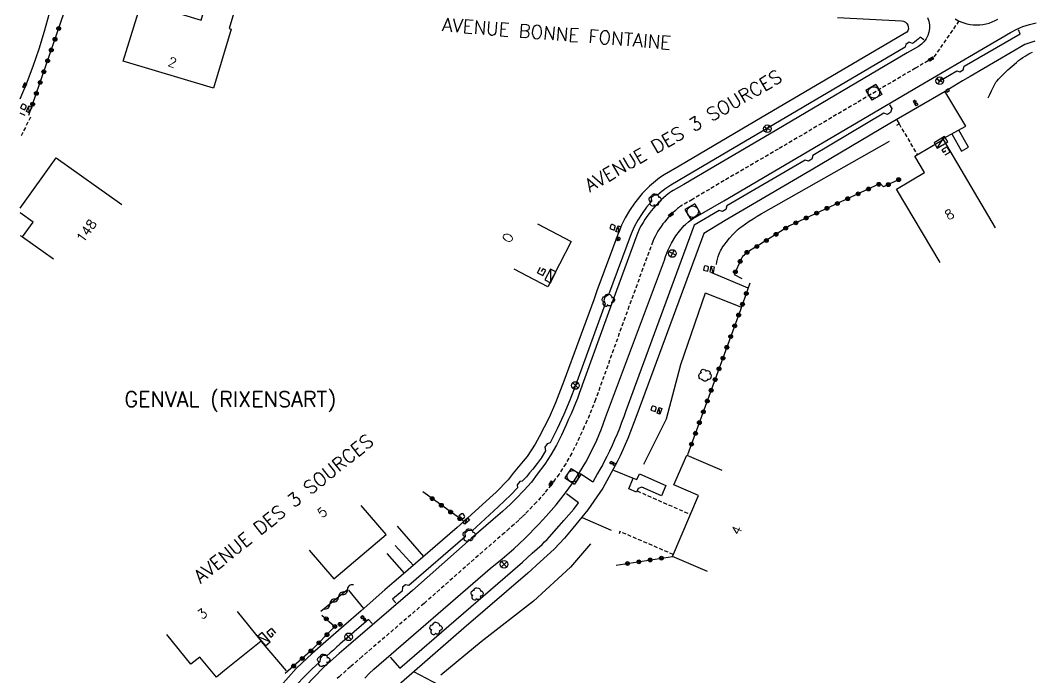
# Model space of a CAD drawing. Header units: millimetres. Extents: x 159000 to 159487, y 157000 to 157996.
# Drawn here: x 159000 to 159132.6, y 157450.7 to 157536.9 of the extents above; entities that cross this region are included whole.
import ezdxf
from ezdxf.enums import TextEntityAlignment as Align

# ---------------------------------------------------------------- set-up
doc = ezdxf.new("R2010")
doc.units = ezdxf.units.MM
doc.linetypes.add('DASHED', pattern=[0.75, 0.5, -0.25])
doc.layers.get('0').update_dxf_attribs({"linetype": 'CONTINUOUS'})
for name, color, linetype in [('W0001', 6, 'DASHED'), ('W0008', 7, 'CONTINUOUS'), ('W0014', 7, 'CONTINUOUS'), ('W0017', 7, 'CONTINUOUS'), ('W0100', 7, 'CONTINUOUS'), ('W0103', 1, 'CONTINUOUS'), ('W0105', 7, 'CONTINUOUS'), ('W0112', 1, 'DASHED'), ('W0113', 2, 'DASHED'), ('W0211', 2, 'CONTINUOUS'), ('W0212', 2, 'CONTINUOUS'), ('W0300', 7, 'CONTINUOUS'), ('W0310', 3, 'CONTINUOUS'), ('W0322', 7, 'CONTINUOUS'), ('W0400', 7, 'CONTINUOUS'), ('W0420', 7, 'CONTINUOUS'), ('W0425', 7, 'CONTINUOUS'), ('W0432', 7, 'CONTINUOUS'), ('W0438', 7, 'CONTINUOUS'), ('W0469', 7, 'CONTINUOUS'), ('W0856', 7, 'CONTINUOUS'), ('W0980', 7, 'CONTINUOUS'), ('W0989', 7, 'CONTINUOUS'), ('W0991', 7, 'CONTINUOUS'), ('W1102', 7, 'CONTINUOUS'), ('W1338', 7, 'CONTINUOUS')]:
    doc.layers.add(name, color=color, linetype=linetype)
doc.styles.get("Standard").update_dxf_attribs({"font": 'romans.shx', "width": 0.85})

# ---------------------------------------------------------------- blocks, each defined once
blk = doc.blocks.new('T300')
for p, q in [((-0.8, 0.51), (-0.86, 0.34)), ((-0.86, 0.34), (-0.86, 0.17)), ((-0.86, 0.17), (-0.74, 0.06)), ((-0.69, 0.63), (-0.8, 0.51)), ((-0.8, -0.06), (-0.74, 0.06)), ((-0.74, 0.06), (-0.69, 0.11)), ((-0.57, 0.69), (-0.69, 0.63)), ((-0.46, 0.69), (-0.57, 0.69)), ((-0.29, 0.63), (-0.46, 0.69)), ((-0.29, 0.63), (-0.17, 0.74)), ((-0.23, 0.57), (-0.29, 0.63)), ((-0.17, 0.74), (-0.06, 0.8)), ((-0.06, 0.8), (0.06, 0.8)), ((0.06, 0.8), (0.23, 0.74)), ((0.23, 0.74), (0.34, 0.63)), ((0.34, 0.63), (0.4, 0.51)), ((0.46, 0.46), (0.34, 0.46)), ((0.4, 0.51), (0.4, 0.46)), ((0.57, 0.4), (0.46, 0.46)), ((0.57, 0.4), (0.69, 0.29)), ((0.69, 0.29), (0.74, 0.17)), ((0.74, 0.06), (0.69, -0.17)), ((0.74, 0.17), (0.74, 0.06)), ((-0.8, -0.17), (-0.8, -0.06)), ((-0.8, -0.23), (-0.8, -0.17)), ((-0.74, -0.34), (-0.8, -0.23)), ((-0.69, -0.4), (-0.74, -0.34)), ((-0.51, -0.46), (-0.69, -0.4)), ((-0.4, -0.46), (-0.51, -0.46)), ((-0.4, -0.46), (-0.34, -0.46)), ((-0.34, -0.46), (-0.34, -0.4)), ((-0.34, -0.51), (-0.34, -0.46)), ((-0.29, -0.63), (-0.34, -0.51)), ((-0.17, -0.74), (-0.29, -0.63)), ((-0.06, -0.8), (-0.17, -0.74)), ((0.06, -0.8), (-0.06, -0.8)), ((0.17, -0.74), (0.06, -0.8)), ((0.23, -0.69), (0.17, -0.74)), ((0.29, -0.46), (0.23, -0.46)), ((0.29, -0.63), (0.23, -0.69)), ((0.46, -0.4), (0.29, -0.46)), ((0.34, -0.51), (0.29, -0.63)), ((0.34, -0.51), (0.34, -0.46)), ((0.57, -0.34), (0.46, -0.4)), ((0.63, -0.29), (0.57, -0.34)), ((0.69, -0.17), (0.63, -0.29))]:
    blk.add_line(p, q)
blk = doc.blocks.new('T420')
for p, q in [((0.75, 0.75), (-0.75, 0.75)), ((-0.75, 0.75), (-0.75, -0.75)), ((0.75, 0.75), (0.75, -0.75)), ((0.75, -0.75), (-0.75, -0.75))]:
    blk.add_line(p, q)
blk.add_ellipse((0, 0), major_axis=(-0.53, 0.53), ratio=1, start_param=3.926991, end_param=10.210176)
blk = doc.blocks.new('T856')
for p, q in [((-0.125, 0), (0.125, 0)), ((0, 0.125), (0, -0.125))]:
    blk.add_line(p, q)
blk.add_ellipse((0, 0), major_axis=(-0.177, 0.177), ratio=1, start_param=3.9269908, end_param=10.2101761)
blk = doc.blocks.new('T400')
for p, q in [((-0.15, 0.3), (0.15, 0.3)), ((-0.15, -0.25), (-0.15, 0.3)), ((-0.15, 0.15), (0.15, 0.15)), ((-0.15, 0), (0.15, 0)), ((0.15, 0.3), (0.15, -0.25)), ((-0.15, -0.15), (0.15, -0.15)), ((-0.15, -0.25), (-0.15, -0.3)), ((-0.15, -0.3), (0.15, -0.3)), ((0.15, -0.3), (0.15, -0.25))]:
    blk.add_line(p, q)
blk = doc.blocks.new('T438')
for p, q in [((-0.4, 0.2), (0.4, 0.2)), ((-0.4, -0.2), (-0.4, 0.2)), ((0.15, 1.1), (-0.3, 1.1)), ((-0.3, 1.1), (-0.3, 0.5)), ((-0.3, 0.5), (0.15, 0.5)), ((0.3, 0.65), (0.3, 0.95)), ((0.4, 0.2), (0.4, -0.2))]:
    blk.add_line(p, q)
at = {"flags": 128}
for points in [[(-0.4, -0.2), (0.4, 0.2)], [(0.4, -0.2), (-0.4, -0.2)]]:
    blk.add_lwpolyline(points, dxfattribs=at)
for centre, major_axis, start_param, end_param in [((0.15, 0.95), (0.106, -0.106), 0.785398, 2.356194), ((0.15, 0.65), (0.106, 0.106), 3.926991, 5.497787)]:
    blk.add_ellipse(centre, major_axis=major_axis, ratio=1, start_param=start_param, end_param=end_param)
blk = doc.blocks.new('T425')
for p, q in [((-0.15, 0.6), (0.15, 0.6)), ((-0.15, 0.6), (-0.15, 0.3)), ((-0.15, 0.3), (0.15, 0.3)), ((-0.15, 0.15), (0.15, 0.15)), ((-0.15, -0.15), (-0.15, 0.15)), ((0, 0.45), (0.15, 0.45)), ((0.15, 0.45), (0.15, 0.3)), ((0.15, 0.15), (0.15, -0.15)), ((0.15, -0.15), (-0.15, -0.15))]:
    blk.add_line(p, q)
blk.add_ellipse((0, 0), major_axis=(-0.106, 0.106), ratio=1, start_param=3.926991, end_param=10.210176)
blk = doc.blocks.new('T432')
at = {"flags": 128}
for points in [[(-0.4, 2.1), (-0.4, 1.3)], [(-0.39, 2.1), (0.41, 2.1)], [(0, 1.7), (0.4, 1.7)], [(0.4, 1.3), (0.4, 1.7)], [(0.8, 0.8), (-0.8, 0.8)], [(-0.8, 0.8), (-0.8, 0)], [(0.8, 0.8), (-0.8, 0)], [(-0.8, 0), (0.8, 0)], [(-0.4, 1.3), (0.4, 1.3)], [(0.8, 0), (0.8, 0.8)]]:
    blk.add_lwpolyline(points, dxfattribs=at)
blk = doc.blocks.new('T469')
at = {"color": 0, "linetype": 'Continuous', "flags": 128}
for points in [[(-0.35, 0.35), (0.35, -0.35)], [(-0.35, -0.35), (0.35, 0.35)]]:
    blk.add_lwpolyline(points, dxfattribs=at)
at = {"color": 0, "linetype": 'Continuous'}
blk.add_circle((0, 0), 0.5, dxfattribs=at)
blk = doc.blocks.new('t310o')
at = {"color": 0, "linetype": 'Continuous'}
for centre, start, end in [((-0.5, 0.38), 216.8699, 323.1304), ((0.5, -0.37), 36.8699, 143.1303)]:
    blk.add_arc(centre, 0.625, start, end, dxfattribs=at)
blk = doc.blocks.new('t322o')
at = {"color": 0, "linetype": 'Continuous'}
for radius in [0.25, 0.15]:
    blk.add_circle((0, 0), radius, dxfattribs=at)

msp = doc.modelspace()

# ---------------------------------------------------------------- linework, layer by layer
at = {"layer": 'W0001'}
for points in [[(159123.01, 157536.78), (159119.65, 157531.92), (159117.32, 157530.59), (159099.34, 157519.99), (159092.24, 157515.86), (159088.08, 157513.39), (159086.74, 157512.62), (159086.56, 157512.51), (159086.41, 157512.41), (159086.27, 157512.31), (159086.12, 157512.19), (159085.83, 157511.92), (159085.53, 157511.64), (159085.24, 157511.36), (159084.96, 157511.06), (159084.7, 157510.77), (159084.45, 157510.48), (159084.21, 157510.18), (159083.99, 157509.86), (159083.77, 157509.54), (159083.57, 157509.22), (159083.38, 157508.88), (159083.2, 157508.54), (159083.03, 157508.21), (159082.9, 157507.89), (159079.77, 157499.39), (159075.39, 157487.18), (159075.14, 157486.51), (159074.87, 157485.84), (159074.6, 157485.17), (159074.27, 157484.4), (159073.92, 157483.64), (159073.59, 157482.93), (159072.98, 157481.56), (159072.27, 157480.15), (159071.48, 157478.77), (159070.61, 157477.42), (159069.57, 157476.03), (159068.73, 157474.94), (159067.67, 157473.73), (159066.6, 157472.65), (159066.19, 157472.23), (159065.76, 157471.81), (159065.32, 157471.39), (159064.71, 157470.83), (159064.09, 157470.28), (159063.47, 157469.74), (159060.6, 157467.27), (159052.91, 157460.47), (159044.81, 157453.52), (159043.28, 157452.19), (159041.77, 157450.86), (159041.53, 157450.64)], [(159122.52, 157537.05), (159122.88, 157536.84), (159123.26, 157536.66), (159123.66, 157536.51), (159124.06, 157536.4), (159124.48, 157536.31), (159124.89, 157536.26), (159125.31, 157536.24), (159125.74, 157536.26), (159126.15, 157536.3), (159126.57, 157536.38), (159126.97, 157536.49), (159127.37, 157536.64), (159127.76, 157536.81), (159128.13, 157537.01)]]:
    msp.add_lwpolyline(points, dxfattribs=at)
at = {"layer": 'W0008'}
for points in [[(159000, 157526.58), (159000.82, 157528.55), (159001.68, 157530.83), (159002.47, 157533.13), (159003.19, 157535.45), (159003.85, 157537.79), (159006.02, 157545.12), (159006.57, 157546.03), (159007.18, 157546.9), (159007.86, 157547.72), (159008.6, 157548.49), (159009.3, 157549.12)], [(159118.9, 157537.2), (159119.06, 157536.72), (159119.14, 157536.26), (159119.14, 157535.78), (159119.07, 157535.31), (159118.92, 157534.86), (159118.71, 157534.44), (159118.43, 157534.05), (159118.09, 157533.72), (159117.7, 157533.44), (159117.7, 157533.44), (159116.25, 157532.6), (159098.19, 157521.95), (159098.19, 157521.95), (159091.09, 157517.81), (159086.94, 157515.35), (159085.58, 157514.58), (159085.34, 157514.43), (159085.1, 157514.27), (159084.87, 157514.1), (159084.65, 157513.92), (159084.3, 157513.6), (159083.95, 157513.28), (159083.62, 157512.95), (159083.29, 157512.61), (159082.98, 157512.26), (159082.68, 157511.91), (159082.4, 157511.54), (159082.12, 157511.16), (159081.87, 157510.78), (159081.62, 157510.38), (159081.39, 157509.98), (159081.17, 157509.57), (159080.97, 157509.15), (159080.79, 157508.73), (159080.79, 157508.73), (159077.64, 157500.17), (159073.25, 157487.96), (159073.02, 157487.32), (159072.77, 157486.69), (159072.51, 157486.05), (159072.19, 157485.32), (159071.86, 157484.59), (159071.52, 157483.87), (159070.93, 157482.53), (159070.27, 157481.22), (159069.54, 157479.95), (159068.75, 157478.72), (159067.76, 157477.4), (159066.98, 157476.38), (159066.01, 157475.29), (159064.98, 157474.24), (159064.58, 157473.84), (159064.18, 157473.44), (159063.77, 157473.05), (159063.18, 157472.51), (159062.59, 157471.98), (159061.99, 157471.46), (159059.11, 157468.98), (159051.42, 157462.19), (159043.33, 157455.24), (159041.79, 157453.9), (159040.25, 157452.55), (159039.96, 157452.29), (159039.69, 157452.02), (159037.41, 157449.68)], [(159045.17, 157450.7), (159045.71, 157451.29), (159046.34, 157451.86), (159061.6, 157465.06), (159063.16, 157466.32), (159064.67, 157467.63), (159066.13, 157469), (159067.96, 157470.85), (159068.91, 157471.89), (159070.22, 157473.41), (159071.47, 157474.97), (159072.41, 157476.27), (159073.29, 157477.61), (159074.1, 157479), (159074.85, 157480.41), (159075.54, 157481.87), (159076.16, 157483.35), (159076.71, 157484.85), (159084.41, 157505.45), (159084.56, 157505.92), (159084.92, 157506.8), (159085.35, 157507.66), (159085.93, 157508.62), (159086.4, 157509.25), (159087.02, 157509.97), (159087.2, 157510.13), (159087.58, 157510.46), (159087.74, 157510.58), (159087.9, 157510.7), (159088.05, 157510.8), (159088.2, 157510.9), (159092.21, 157513.22), (159117.77, 157528.21), (159124.93, 157532.43), (159129.79, 157535.27), (159129.79, 157535.27), (159129.79, 157535.27), (159130.58, 157535.69), (159131.4, 157536.04), (159132.25, 157536.32), (159133.13, 157536.52)]]:
    msp.add_lwpolyline(points, dxfattribs=at)
at = {"layer": 'W0014'}
for points in [[(159107.09, 157537.24), (159115.49, 157536.77), (159115.76, 157536.73), (159115.99, 157536.61), (159116.18, 157536.44), (159116.31, 157536.23), (159116.38, 157535.99), (159116.39, 157535.74), (159116.33, 157535.49), (159116.2, 157535.28), (159097.21, 157524.16), (159086.35, 157517.76), (159084.39, 157516.61), (159083.78, 157516.2), (159082.44, 157515.15), (159081.51, 157514.19), (159080.48, 157512.89), (159079.85, 157511.96), (159079.29, 157511), (159078.81, 157510.02), (159078.57, 157509.49), (159075.58, 157501.43), (159075.15, 157500.25), (159071.25, 157489.59), (159070.15, 157486.77), (159069.31, 157484.85), (159068.02, 157482.28), (159067.47, 157481.32), (159066.42, 157479.73), (159065.92, 157479.1), (159064.58, 157477.53), (159063.95, 157476.65), (159062.37, 157475.06), (159061.55, 157474.3), (159058.15, 157471.19), (159057.25, 157470.44), (159049.89, 157464.05), (159049, 157463.3), (159047.78, 157462.27), (159047.78, 157462.27), (159044.66, 157459.51), (159040.06, 157455.5), (159038.24, 157453.92), (159036.17, 157451.94), (159034.13, 157449.68)], [(159120.13, 157529.4), (159120.4, 157528.87), (159120.5, 157528.93), (159122.72, 157530.25), (159123.14, 157530.11), (159123.58, 157530.37), (159123.71, 157530.83), (159131.03, 157535.09), (159130.83, 157535.61)], [(159132.95, 157534.13), (159131.67, 157533.68), (159124.48, 157529.5), (159123.5, 157528.93), (159121.19, 157527.54), (159113.95, 157523.35), (159103.64, 157517.22), (159092.38, 157510.62), (159089.57, 157508.95), (159080.78, 157485.16), (159079.64, 157482.08), (159078.61, 157479.79), (159078.23, 157479.01), (159076.34, 157475.57), (159074.4, 157472.74), (159072.43, 157470.34), (159071.3, 157469.04), (159069.96, 157467.6), (159068.13, 157465.91), (159066.5, 157464.46), (159058.14, 157457.22), (159048.26, 157448.65)], [(159118.4, 157534.31), (159117.92, 157534.63), (159117.69, 157534.39), (159117.45, 157534.19), (159117.18, 157534), (159116.91, 157533.83), (159116.47, 157533.98), (159116.04, 157533.69), (159115.98, 157533.35), (159098.02, 157522.78), (159087.16, 157516.38), (159086.2, 157515.81), (159085.24, 157515.25), (159084.98, 157515.08), (159084.72, 157514.9), (159084.47, 157514.72), (159084.22, 157514.52), (159084.22, 157514.52), (159084.14, 157514.46), (159083.82, 157514.21), (159083.51, 157513.96), (159083.07, 157513.96), (159082.67, 157513.6), (159082.71, 157513.13), (159082.07, 157512.36), (159081.48, 157511.54), (159080.94, 157510.68), (159080.47, 157509.8), (159080.05, 157508.88), (159077.08, 157500.88), (159076.59, 157500.57), (159076.46, 157500.17), (159076.66, 157499.7), (159072.75, 157489.02), (159072.03, 157487.1), (159071.23, 157485.21), (159070.37, 157483.35), (159069.43, 157481.52), (159069.43, 157481.52), (159069.43, 157481.52), (159069.43, 157481.52), (159069.03, 157481.38), (159068.75, 157480.96), (159068.83, 157480.47), (159068.83, 157480.47), (159068.83, 157480.47), (159068.83, 157480.47), (159068.26, 157479.52), (159067.72, 157478.8), (159067.16, 157478.08), (159066.74, 157477.57), (159066.32, 157477.06), (159065.78, 157476.5), (159065.78, 157476.5), (159065.78, 157476.5), (159065.78, 157476.5), (159065.46, 157476.45), (159065.1, 157476.03), (159065.17, 157475.61), (159065.17, 157475.61), (159065.17, 157475.61), (159065.17, 157475.61), (159064.31, 157474.69), (159063.48, 157473.9), (159062.64, 157473.13), (159059.21, 157469.99), (159058.68, 157470.02), (159058.28, 157469.68), (159058.29, 157469.22), (159050.93, 157462.84), (159050.93, 157462.84), (159050.5, 157462.92), (159050.07, 157462.6), (159050.03, 157462.08), (159048.8, 157461.05), (159049.23, 157460.54)], [(159113.92, 157525.78), (159114.21, 157525.29), (159114.06, 157524.79), (159113.66, 157524.52), (159113.17, 157524.67), (159103.86, 157519.16), (159103.75, 157518.67), (159103.28, 157518.42), (159102.85, 157518.54), (159092.58, 157512.54), (159092.45, 157512.09), (159092.03, 157511.82), (159091.59, 157511.94), (159088.32, 157510), (159079.34, 157485.7), (159079.08, 157484.93), (159078.8, 157484.17), (159078.51, 157483.41), (159078.21, 157482.66), (159077.89, 157481.92), (159077.56, 157481.18), (159077.22, 157480.44), (159076.86, 157479.72), (159076.57, 157479.15), (159076.28, 157478.59), (159075.97, 157478.04), (159075.66, 157477.49), (159075.34, 157476.94), (159075.02, 157476.37), (159073.4, 157477.47)], [(159000.65, 157524.4), (159000, 157524.69)], [(159048.49, 157453.45), (159049.76, 157452), (159064.5, 157464.76), (159065.81, 157465.9), (159067.1, 157467.05), (159068.38, 157468.21), (159068.72, 157468.53), (159069.04, 157468.86), (159069.35, 157469.19), (159070.62, 157470.62), (159071.25, 157471.33), (159071.9, 157472.08), (159072.54, 157472.83), (159073.16, 157473.67), (159073.16, 157473.67), (159073.16, 157473.67), (159073.16, 157473.67), (159071.58, 157474.83)], [(159046.11, 157457.87), (159045.64, 157458.37), (159041.9, 157455.15), (159041.7, 157454.97), (159041.5, 157454.79), (159041.28, 157454.57), (159041.05, 157454.36), (159040.62, 157453.99), (159040.18, 157453.62), (159040.16, 157453.62), (159040.15, 157453.61), (159039.67, 157453.64), (159039.28, 157453.28), (159039.25, 157452.81), (159038.22, 157451.85), (159037.25, 157450.9), (159036.26, 157449.84), (159035.34, 157448.77), (159035.34, 157448.77), (159035.82, 157448.31)]]:
    msp.add_lwpolyline(points, dxfattribs=at)
at = {"layer": 'W0017'}
for points in [[(159120.94, 157521.36), (159123.91, 157522.98), (159121.18, 157527.56)], [(159114.86, 157523.83), (159115.16, 157523.3)], [(159095.39, 157501.79), (159090.62, 157503.79)], [(159089.74, 157501.17), (159094.52, 157499.3)], [(159077.73, 157477.95), (159080.31, 157476.9)], [(159077.48, 157470.01), (159073.66, 157471.71)], [(159052.89, 157466.61), (159049.42, 157470.61)], [(159049.15, 157468.06), (159051.53, 157465.43)], [(159050.35, 157464.44), (159048.1, 157467.03)], [(159043, 157462.21), (159044.98, 157459.83)], [(159031.57, 157455.49), (159034.83, 157451.67)], [(159054.9, 157449.77), (159051.56, 157451.51)]]:
    msp.add_lwpolyline(points, dxfattribs=at)
at = {"layer": 'W0100'}
msp.add_lwpolyline([(159013.5, 157531.51), (159015.88, 157539.24), (159023.7, 157536.88), (159025.42, 157542.63), (159029.08, 157541.54), (159027.36, 157535.78), (159027.64, 157535.69), (159025.32, 157527.95)], close=True, dxfattribs=at)
for points in [[(159120.54, 157505.11), (159114.83, 157514.74), (159118.5, 157516.92), (159117.25, 157519.04), (159120.93, 157521.24), (159127.77, 157509.67)], [(159000, 157512.23), (159004.69, 157518.83), (159013.31, 157512.75)], [(159000.29, 157508.49), (159001.67, 157510.43), (159000, 157511.63)], [(159067.78, 157510.19), (159072.21, 157507.87), (159069.14, 157501.94), (159064.71, 157504.26)], [(159088.9, 157474.6), (159085.67, 157475.99), (159087.37, 157479.91), (159091.96, 157477.92)], [(159090.07, 157464.65), (159085.48, 157466.63), (159088.9, 157474.6)], [(159037.84, 157467.46), (159041.11, 157463.68), (159041.11, 157463.68), (159041.11, 157463.68), (159047.94, 157469.52), (159044.66, 157473.3)], [(159028.41, 157459.42), (159031.56, 157455.54), (159026.78, 157451.68), (159025.71, 157450.82), (159025.71, 157450.82), (159023.52, 157453.46), (159022.35, 157452.52), (159019.2, 157456.41)]]:
    msp.add_lwpolyline(points, dxfattribs=at)
at = {"layer": 'W0103'}
msp.add_lwpolyline([(159000, 157508.69), (159000.29, 157508.49)], dxfattribs=at)
at = {"layer": 'W0105'}
msp.add_lwpolyline([(159122.09, 157521.98), (159123.35, 157519.72), (159124.25, 157520.23), (159122.98, 157522.48)], dxfattribs=at)
msp.add_lwpolyline([(159081.13, 157477.47), (159084.62, 157475.94), (159084.05, 157474.58), (159081.45, 157475.69), (159080.98, 157475.54), (159080.77, 157475.06), (159079.75, 157475.49), (159080.31, 157476.9), (159080.82, 157476.69)], close=True, dxfattribs=at)
at = {"layer": 'W0112'}
msp.add_lwpolyline([(159121.48, 157527.44), (159121.77, 157527.61), (159121.77, 157527.61), (159121.6, 157527.89), (159121.31, 157527.72)], close=True, dxfattribs=at)
for points in [[(159114.86, 157523.11), (159115.16, 157523.3), (159117.54, 157519.27)], [(159080.84, 157475.21), (159087.84, 157472.13)], [(159085.59, 157466.88), (159078.59, 157469.89), (159078.47, 157469.61)]]:
    msp.add_lwpolyline(points, dxfattribs=at)
at = {"layer": 'W0113'}
msp.add_lwpolyline([(159001.35, 157524.17), (159000, 157521.53)], dxfattribs=at)
at = {"layer": 'W0211'}
msp.add_lwpolyline([(159081.73, 157478.7), (159084.69, 157484.67), (159086.56, 157491.76), (159089.8, 157501.16)], dxfattribs=at)
at = {"layer": 'W0212'}
for points in [[(159126.86, 157526.68), (159127.05, 157527.15), (159127.26, 157527.61), (159127.49, 157528.06), (159127.73, 157528.5), (159127.86, 157528.73), (159128.02, 157528.94), (159128.19, 157529.15), (159128.37, 157529.34), (159128.9, 157529.86), (159129.44, 157530.36), (159129.99, 157530.86), (159130.55, 157531.34), (159130.82, 157531.57), (159131.1, 157531.78), (159131.4, 157531.98), (159131.69, 157532.17), (159131.94, 157532.32), (159132.19, 157532.46), (159132.42, 157532.59), (159132.64, 157532.7)], [(159091.22, 157504.88), (159091.29, 157505.23), (159091.37, 157505.58), (159091.47, 157505.92), (159091.58, 157506.27), (159091.67, 157506.48), (159091.76, 157506.68), (159091.88, 157506.88), (159092, 157507.08), (159092.24, 157507.41), (159092.49, 157507.73), (159092.96, 157508.3), (159093.44, 157508.86), (159093.64, 157509.07), (159093.85, 157509.28), (159094.07, 157509.48), (159094.3, 157509.67), (159094.54, 157509.85), (159095.03, 157510.2), (159095.54, 157510.54), (159096.05, 157510.87), (159096.56, 157511.19), (159097.09, 157511.49), (159113.93, 157521.04)], [(159074.74, 157468.29), (159072.11, 157465.22), (159067.24, 157460.78), (159060.42, 157455.44), (159055.13, 157451.07)]]:
    msp.add_lwpolyline(points, dxfattribs=at)
at = {"layer": 'W0310'}
msp.add_lwpolyline([(159042.91, 157462.31), (159039.39, 157459.44)], dxfattribs=at)
at = {"layer": 'W0322'}
for points in [[(159001.14, 157524.44), (159007.65, 157543.38), (159021.2, 157549.35), (159022.43, 157548.88), (159022.05, 157546.5), (159021.55, 157544.43)], [(159115.36, 157516.1), (159113.13, 157515.03), (159112.69, 157515.46), (159100.8, 157509.94), (159096.58, 157507.26), (159095.13, 157506.4), (159094.97, 157506.24), (159094.81, 157506.07), (159094.67, 157505.9), (159094.59, 157505.8), (159094.53, 157505.69), (159094.47, 157505.58), (159093.57, 157503.56), (159094.55, 157503.04)], [(159095.62, 157502.44), (159094.39, 157498.94), (159087.46, 157479.93)], [(159078.09, 157465.47), (159085.48, 157466.63)], [(159039.53, 157458.95), (159041.24, 157457.44), (159038.05, 157454.21), (159034.7, 157451.29)]]:
    msp.add_lwpolyline(points, dxfattribs=at)
at = {"layer": 'W1102'}
msp.add_lwpolyline([(159000.29, 157508.49), (159004.37, 157505.6)], dxfattribs=at)
at = {"layer": 'W1338'}
msp.add_lwpolyline([(159058.02, 157471.28), (159052.75, 157475.09)], dxfattribs=at)

# ---------------------------------------------------------------- block references
at = {"layer": 'W0300'}
for p, rotation in [((159083.2, 157513.4), 88.69740897968111), ((159077.06, 157500.26), 88.69740897968111), ((159089.65, 157490.38), 196.5608869358614), ((159058.84, 157469.5), 88.69740897968111), ((159059.87, 157461.79), 88.69740897968111), ((159054.49, 157457.26), 88.69740897968111), ((159039.76, 157453.1), 88.69740897968111)]:
    msp.add_blockref('T300', p, dxfattribs=dict(at, rotation=rotation))
at = {"layer": 'W0310', "rotation": 219.128755542247}
for p in [(159041.72, 157461.34), (159042.88, 157462.28), (159040.56, 157460.39)]:
    msp.add_blockref('t310o', p, dxfattribs=at)
at = {"layer": 'W0322'}
for p, rotation in [((159005.04, 157535.79), 71.02876467158463), ((159004.55, 157534.37), 71.02876467158463), ((159004.06, 157532.96), 71.02876467158463), ((159003.58, 157531.54), 71.02876467158463), ((159003.09, 157530.12), 71.02876467158463), ((159002.6, 157528.7), 71.02876467158463), ((159002.11, 157527.28), 71.02876467158463), ((159001.62, 157525.86), 71.02876467158463), ((159115.11, 157515.98), 205.6619945765005), ((159111.16, 157514.75), 204.8784032346139), ((159112.52, 157515.38), 204.8784032346139), ((159113.76, 157515.33), 205.6619945765005), ((159108.44, 157513.49), 204.8784032346139), ((159109.8, 157514.12), 204.8784032346139), ((159105.72, 157512.23), 204.8784032346139), ((159107.08, 157512.86), 204.8784032346139), ((159103, 157510.96), 204.8784032346139), ((159104.36, 157511.59), 204.8784032346139), ((159100.31, 157509.63), 212.5167366616383), ((159101.64, 157510.33), 204.8784032346139), ((159097.78, 157508.02), 212.5167366616383), ((159099.05, 157508.83), 212.5167366616383), ((159096.52, 157507.22), 210.4342950989696), ((159095.23, 157506.46), 210.4342950989696), ((159094.34, 157505.28), 245.8510286434424), ((159093.72, 157503.91), 245.8510286434424), ((159095.14, 157501.08), 250.7024363238659), ((159094.65, 157499.66), 250.7024363238659), ((159094.14, 157498.25), 249.9586309981902), ((159093.63, 157496.84), 249.9586309981902), ((159093.11, 157495.43), 249.9586309981902), ((159092.6, 157494.02), 249.9586309981902), ((159092.09, 157492.61), 249.9586309981902), ((159091.57, 157491.2), 249.9586309981902), ((159091.06, 157489.79), 249.9586309981902), ((159090.54, 157488.39), 249.9586309981902), ((159090.03, 157486.98), 249.9586309981902), ((159089.52, 157485.57), 249.9586309981902), ((159089, 157484.16), 249.9586309981902), ((159088.49, 157482.75), 249.9586309981902), ((159087.97, 157481.34), 249.9586309981902), ((159079.58, 157465.7), 8.980744576647828), ((159081.06, 157465.93), 8.980744576647828), ((159082.54, 157466.17), 8.980744576647828), ((159084.02, 157466.4), 8.980744576647828), ((159040.1, 157458.45), 318.4461892413644), ((159040.19, 157456.38), 225.4266756547759), ((159041.22, 157457.45), 318.4461892413644), ((159039.14, 157455.31), 225.4266756547759), ((159038.09, 157454.25), 225.4266756547759), ((159035.83, 157452.27), 221.0946874832133), ((159036.96, 157453.26), 221.0946874832133)]:
    msp.add_blockref('t322o', p, dxfattribs=dict(at, rotation=rotation))
at = {"layer": 'W0400'}
for p, rotation in [((159119.37, 157531.79), 120.6133813235922), ((159000.59, 157528.33), 156.8849531845715), ((159085.29, 157511.4), 126.8831008994953), ((159069.56, 157476.19), 324.5167299050759)]:
    msp.add_blockref('T400', p, dxfattribs=dict(at, rotation=rotation))
at = {"layer": 'W0420'}
for p, rotation in [((159111.86, 157527.41), 30.51614881806033), ((159088.13, 157511.79), 30.03180239076644), ((159072.41, 157477.13), 57.03593204065128)]:
    msp.add_blockref('T420', p, dxfattribs=dict(at, rotation=rotation))
at = {"layer": 'W0425'}
for p, rotation in [((159117.44, 157525.84), 30.51614881806033), ((159077.46, 157478.9), 242.9062263170381), ((159044.84, 157458.68), 220.7670240169226)]:
    msp.add_blockref('T425', p, dxfattribs=dict(at, rotation=rotation))
at = {"layer": 'W0432'}
for p, rotation in [((159120.45, 157521.21), 210.6), ((159069.84, 157503.19), 63), ((159031.6, 157455.52), 310.4832413633964)]:
    msp.add_blockref('T432', p, dxfattribs=dict(at, rotation=rotation))
at = {"layer": 'W0438'}
for p, rotation in [((159001.16, 157525.2), 66.50527031190398), ((159078.39, 157509.49), 69.80512180328732), ((159090.67, 157504.2), 78.96326937405131), ((159083.77, 157485.71), 70.2390247737721), ((159058.43, 157471.28), 40.68124025106572)]:
    msp.add_blockref('T438', p, dxfattribs=dict(at, rotation=rotation))
at = {"layer": 'W0469'}
for p, rotation in [((159120.5, 157528.93), 196.5586347465506), ((159097.92, 157522.65), 196.5586347465506), ((159085.46, 157506.31), 196.5586347465506), ((159072.75, 157489.02), 88.69712271214279), ((159063.41, 157465.6), 88.69712271214279), ((159043.02, 157456.1), 88.69712271214279)]:
    msp.add_blockref('T469', p, dxfattribs=dict(at, rotation=rotation))
at = {"layer": 'W0856', "rotation": 88.69740897968111}
for p in [(159078.35, 157508.23), (159041.92, 157457.74)]:
    msp.add_blockref('T856', p, dxfattribs=at)
at = {"layer": 'W1338', "rotation": 144.1158845357616}
for p in [(159053.97, 157474.21), (159055.18, 157473.33), (159056.4, 157472.45), (159057.61, 157471.57)]:
    msp.add_blockref('t322o', p, dxfattribs=at)

# ---------------------------------------------------------------- texts
at = {"layer": 'W0980'}
msp.add_text('GENVAL (RIXENSART)', height=2, dxfattribs=at).set_placement((159027.53, 157487.08), align=Align.MIDDLE)
at = {"layer": 'W0989'}
for s, rotation, p in [('AVENUE BONNE FONTAINE', 355.4042, (159055.3, 157536.32)), ('AVENUE DES 3 SOURCES', 29.9888, (159074.17, 157515.06)), ('AVENUE DES 3 SOURCES', 38.8736, (159023.07, 157463.71))]:
    msp.add_text(s, height=1.75, rotation=rotation, dxfattribs=at).set_placement(p, align=Align.MIDDLE_LEFT)
at = {"layer": 'W0991'}
for s, rotation, p in [('2', 341.5709, (159019.74, 157530.76)), ('8', 30.773, (159122.08, 157510.9)), ('148', 54.1083, (159009.18, 157508.92)), ('O', 65.7334, (159064.46, 157508.12)), ('5', 38.8468, (159039.97, 157471.92)), ('4', 65.7334, (159094.46, 157469.82)), ('3', 37.7383, (159024.24, 157458.63))]:
    msp.add_text(s, height=1.25, rotation=rotation, dxfattribs=at).set_placement(p, align=Align.CENTER)

doc.saveas('drawing.dxf')
